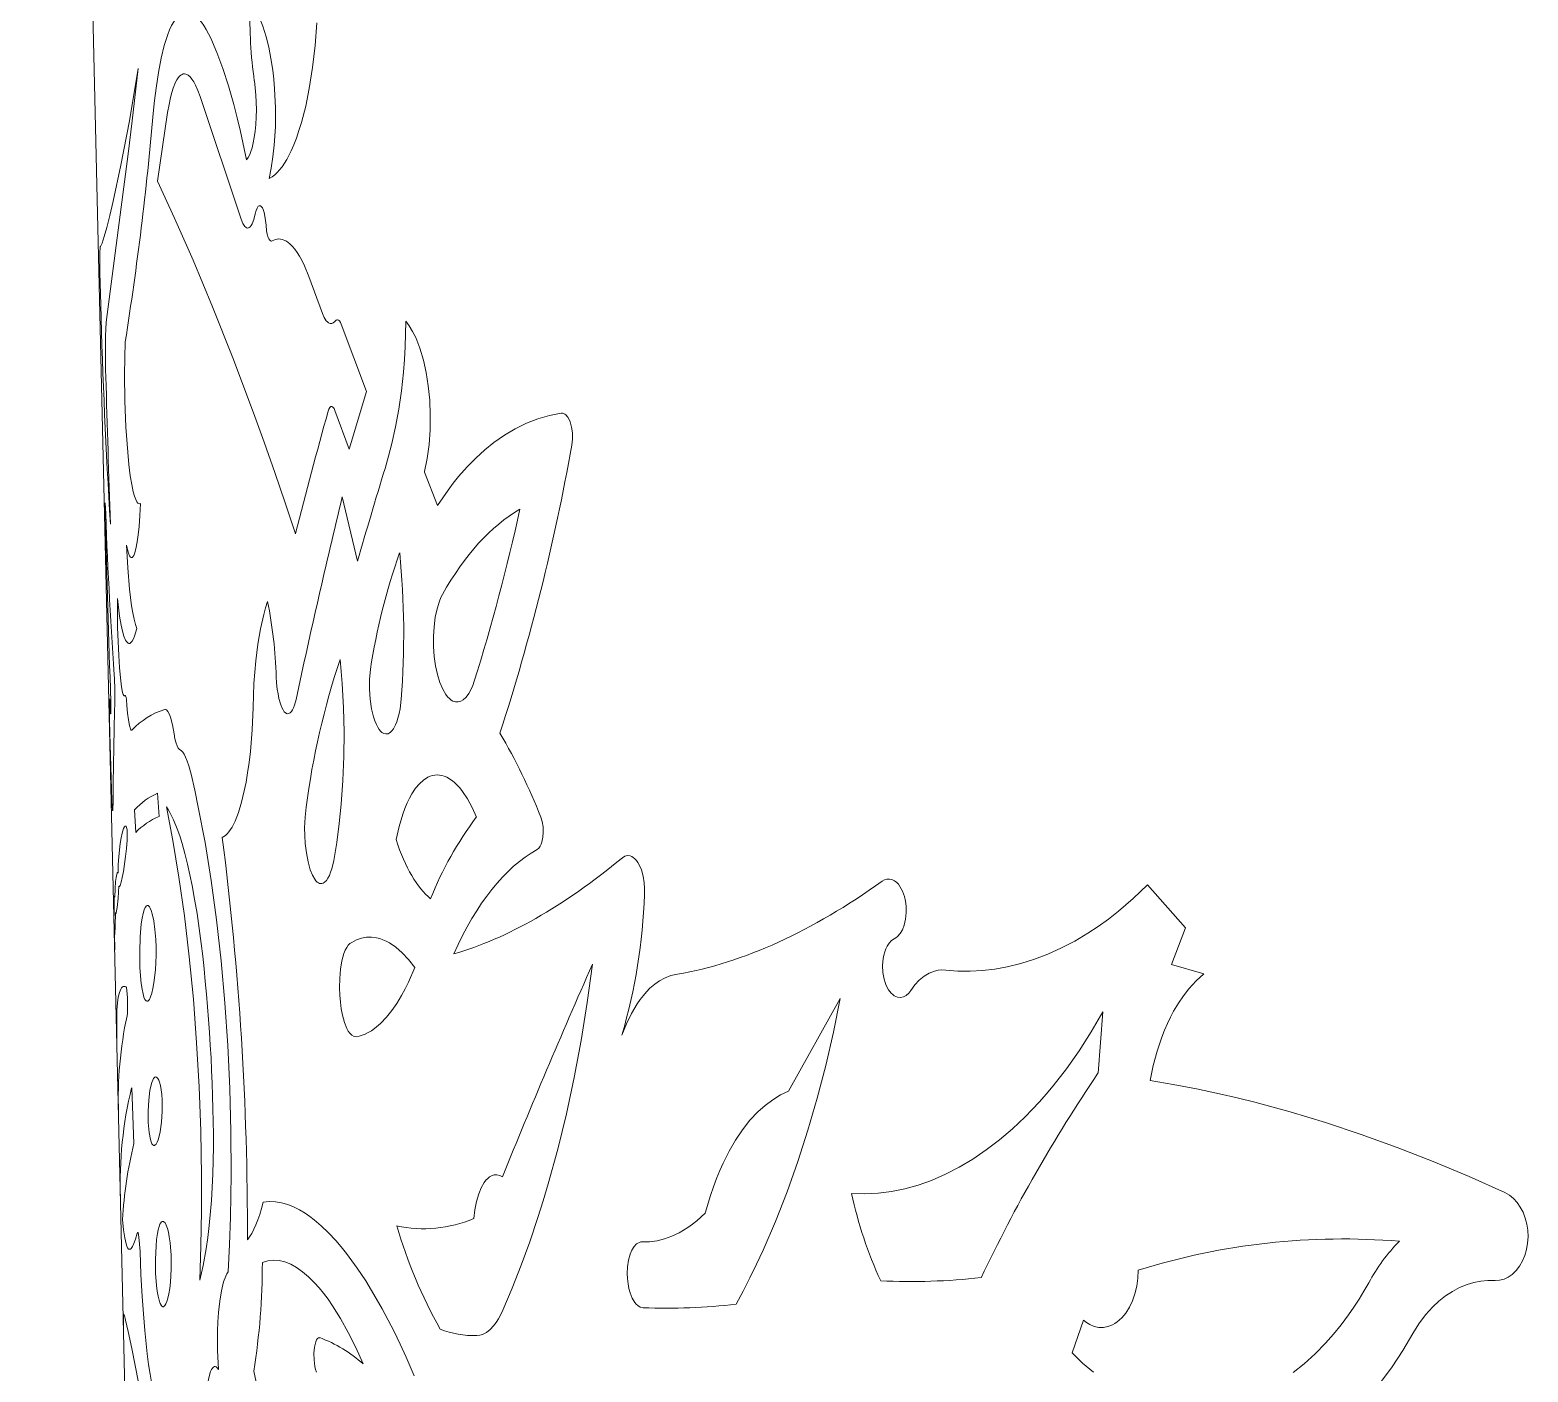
# Model space of a CAD drawing. Extents: x -234 to 858, y -95 to 532.
# Drawn here: x 788.63 to 799.86, y 129.15 to 139.22 of the extents above; entities that cross this region are included whole.
import ezdxf

# ---------------------------------------------------------------- set-up
doc = ezdxf.new("R2010")
doc.units = 0
doc.header["$LTSCALE"] = 7
doc.header["$MEASUREMENT"] = 0
doc.layers.add('8', color=250, linetype='CONTINUOUS', lineweight=15)

msp = doc.modelspace()

# ---------------------------------------------------------------- linework, layer by layer
at = {"layer": '8'}
msp.add_line((791.0292, 56.2445), (788.6305, 159.7286), dxfattribs=at)
at = {"layer": '8', "ltscale": 0.024252}
msp.add_line((790.2148, 137.7963), (789.9066, 138.7161), dxfattribs=at)
at = {"layer": '8', "ltscale": 0.013027}
msp.add_line((789.6629, 138.5974), (789.5868, 138.0819), dxfattribs=at)
at = {"layer": '8', "ltscale": 0.007376}
msp.add_line((790.8232, 137.0892), (790.7212, 137.366), dxfattribs=at)
at = {"layer": '8', "ltscale": 0.013435}
msp.add_line((791.1524, 136.5057), (790.9637, 137.0089), dxfattribs=at)
at = {"layer": '8', "ltscale": 0.011325}
msp.add_line((791.0235, 136.0715), (791.1524, 136.5057), dxfattribs=at)
at = {"layer": '8', "ltscale": 0.007753}
msp.add_line((790.9169, 136.3627), (791.0235, 136.0715), dxfattribs=at)
at = {"layer": '8', "ltscale": 0.006717}
msp.add_line((791.6863, 135.6501), (791.5886, 135.9005), dxfattribs=at)
at = {"layer": '8', "ltscale": 0.012392}
msp.add_line((791.0863, 135.2328), (790.9719, 135.7151), dxfattribs=at)
at = {"layer": '8', "ltscale": 0.006376}
msp.add_line((789.2358, 133.6933), (789.2449, 133.4385), dxfattribs=at)
at = {"layer": '8', "ltscale": 0.00437}
msp.add_line((789.598, 133.319), (789.5871, 133.4935), dxfattribs=at)
at = {"layer": '8', "ltscale": 0.004281}
msp.add_line((789.4154, 133.3694), (789.4235, 133.1984), dxfattribs=at)
at = {"layer": '8', "ltscale": 0.010773}
msp.add_line((797.2948, 132.4833), (797.0095, 132.8062), dxfattribs=at)
at = {"layer": '8', "ltscale": 0.002936}
msp.add_line((789.2658, 132.3189), (789.2639, 132.4363), dxfattribs=at)
at = {"layer": '8', "ltscale": 0.00734}
msp.add_line((797.1885, 132.2096), (797.2948, 132.4833), dxfattribs=at)
at = {"layer": '8', "ltscale": 0.006307}
msp.add_line((797.4309, 132.14), (797.1885, 132.2096), dxfattribs=at)
at = {"layer": '8', "ltscale": 0.01989}
msp.add_line((794.7048, 131.9546), (794.3186, 131.259), dxfattribs=at)
at = {"layer": '8', "ltscale": 0.011527}
msp.add_line((796.6378, 131.3934), (796.6738, 131.8531), dxfattribs=at)
at = {"layer": '8', "ltscale": 0.010457}
msp.add_line((789.3935, 131.2844), (789.4105, 130.8665), dxfattribs=at)
at = {"layer": '8', "ltscale": 0.006474}
msp.add_line((796.5281, 129.5415), (796.4438, 129.2966), dxfattribs=at)
at = {"layer": '8'}
for points in [[(790.2808, 139.4004), (790.3034, 139.3797), (790.3253, 139.3504), (790.3463, 139.3134), (790.3613, 139.281), (790.3755, 139.2452), (790.4012, 139.1648), (790.4205, 139.0867), (790.4369, 139.0027), (790.4502, 138.9142), (790.4582, 138.8455), (790.4643, 138.7754), (790.471, 138.633), (790.4703, 138.4906), (790.4671, 138.4205), (790.4621, 138.3519), (790.4525, 138.2634), (790.4396, 138.1796), (790.4235, 138.1018)], [(789.5548, 138.5887), (789.5645, 138.6858), (789.5757, 138.779), (789.5931, 138.896), (789.6134, 139.0032), (789.6367, 139.099), (789.6631, 139.1816), (789.6774, 139.2174), (789.6924, 139.2493), (789.7081, 139.2769), (789.7244, 139.3002), (789.7462, 139.3236), (789.7688, 139.3395), (789.7923, 139.3476), (789.8164, 139.3481), (789.8383, 139.3419), (789.8605, 139.3297), (789.8828, 139.3116), (789.8996, 139.2942), (789.9164, 139.2737), (789.9341, 139.2486), (789.9516, 139.2202), (789.9861, 139.1541)], [(790.4235, 138.1018), (790.447, 138.1154), (790.4652, 138.1293), (790.4833, 138.1461), (790.5021, 138.1668), (790.5206, 138.1906), (790.5554, 138.2449), (790.5884, 138.3091), (790.6086, 138.3551), (790.6278, 138.4046), (790.6474, 138.4611), (790.6658, 138.5209), (790.6978, 138.6445), (790.725, 138.7771), (790.7497, 138.9343), (790.7682, 139.0988), (790.7804, 139.2686)], [(789.9861, 139.1541), (790.0319, 139.0467), (790.0761, 138.9271), (790.1187, 138.7964), (790.1591, 138.6559), (790.1848, 138.5573), (790.2093, 138.4553), (790.2547, 138.242)], [(789.4425, 138.9255), (789.3757, 138.535), (789.312, 138.2008), (789.2546, 137.9314), (789.2293, 137.8236), (789.2068, 137.735), (789.1873, 137.6663), (789.1711, 137.6181), (789.1643, 137.6018), (789.1583, 137.5909)], [(789.2023, 137.0243), (789.2315, 137.254), (789.3074, 137.829), (789.3661, 138.286), (789.3966, 138.5334), (789.4425, 138.9255)], [(789.9066, 138.7161), (789.8898, 138.7615), (789.8723, 138.8009), (789.8587, 138.8261), (789.8448, 138.8472), (789.831, 138.8637), (789.8171, 138.8758), (789.8078, 138.8814), (789.7986, 138.8849), (789.7894, 138.8863), (789.7803, 138.8856), (789.7713, 138.8827), (789.7625, 138.8777), (789.7519, 138.8687), (789.7417, 138.8567), (789.7319, 138.8417), (789.7224, 138.8239), (789.7047, 138.7803), (789.6943, 138.747), (789.6846, 138.71), (789.6731, 138.6562), (789.6629, 138.5974)], [(790.2547, 138.242), (790.2671, 138.2592), (790.2784, 138.2815), (790.2875, 138.305), (790.2958, 138.3315), (790.3049, 138.3692), (790.3126, 138.4104), (790.3191, 138.4577), (790.3238, 138.5075), (790.3268, 138.5627), (790.3278, 138.6187), (790.324, 138.7279), (790.3193, 138.7816), (790.3128, 138.8336)], [(789.5868, 138.0819), (789.7152, 137.8048), (789.8536, 137.4897), (789.9997, 137.1395), (790.1516, 136.7567), (790.3071, 136.344), (790.3867, 136.1244), (790.4664, 135.8981), (790.5441, 135.6714), (790.6216, 135.439)], [(790.3194, 137.8372), (790.3094, 137.7957), (790.2964, 137.7619), (790.2889, 137.7489), (790.2811, 137.7392), (790.2746, 137.734), (790.268, 137.7311), (790.2612, 137.7306), (790.2545, 137.7325), (790.2477, 137.7367), (790.2412, 137.7432), (790.2271, 137.7655), (790.2148, 137.7963)], [(790.4003, 137.753), (790.3973, 137.7876), (790.3921, 137.8207), (790.386, 137.8471), (790.3783, 137.8695), (790.3727, 137.8811), (790.3667, 137.89), (790.3582, 137.897), (790.3496, 137.8982), (790.3415, 137.8933), (790.3327, 137.8803), (790.3252, 137.861), (790.3194, 137.8372)], [(790.4468, 137.6338), (790.4423, 137.6322), (790.4377, 137.6325), (790.433, 137.6349), (790.4284, 137.6392), (790.4223, 137.6485), (790.4168, 137.6608), (790.41, 137.6834), (790.4048, 137.7096), (790.4003, 137.753)], [(789.1583, 137.5909), (789.1578, 137.5896), (789.1569, 137.584), (789.1552, 137.5437), (789.1556, 137.3951), (789.161, 137.1579)], [(790.7212, 137.366), (790.6886, 137.4467), (790.6702, 137.485), (790.6511, 137.5199), (790.6336, 137.5478), (790.6157, 137.5726), (790.5986, 137.593), (790.5812, 137.6103), (790.5647, 137.6238), (790.5481, 137.6345), (790.5223, 137.6451), (790.4967, 137.6486), (790.4715, 137.6448), (790.4468, 137.6338)], [(790.9203, 137.0346), (790.9125, 137.0262), (790.9042, 137.0201), (790.8927, 137.0155), (790.881, 137.0154), (790.8694, 137.0198), (790.8607, 137.0261), (790.8523, 137.0347), (790.8367, 137.0585), (790.8232, 137.0892)], [(790.9637, 137.0089), (790.9576, 137.0228), (790.9507, 137.0337), (790.943, 137.0407), (790.9371, 137.0429), (790.9312, 137.0426), (790.9256, 137.0398), (790.9203, 137.0346)], [(791.448, 137.0324), (791.4428, 136.8396), (791.4373, 136.7441), (791.4298, 136.6494), (791.4149, 136.5096), (791.3957, 136.3732), (791.3722, 136.2412), (791.3444, 136.1144), (791.3196, 136.0193), (791.2924, 135.9286)], [(791.5886, 135.9005), (791.5895, 135.904), (791.6095, 136.0032), (791.6233, 136.1083), (791.6308, 136.2173), (791.6321, 136.3281), (791.6273, 136.4389), (791.6164, 136.548), (791.6007, 136.6466), (791.5798, 136.741), (791.5537, 136.8292), (791.5388, 136.8702), (791.5227, 136.9088), (791.4996, 136.9559), (791.4746, 136.9974), (791.448, 137.0324)], [(789.4589, 135.6652), (789.4494, 135.6629), (789.4399, 135.6678), (789.4315, 135.6782), (789.4232, 135.6943), (789.4136, 135.7206), (789.4045, 135.7538), (789.3931, 135.8087), (789.3828, 135.8735), (789.3723, 135.9574), (789.3633, 136.0499), (789.3504, 136.2385), (789.3426, 136.4359), (789.3399, 136.632), (789.341, 136.7576), (789.3445, 136.8775)], [(790.8665, 136.3584), (790.8717, 136.3733), (790.8781, 136.3848), (790.8854, 136.3917), (790.8938, 136.3932), (790.9022, 136.3885), (790.9101, 136.3778), (790.9169, 136.3627)], [(792.6137, 136.3426), (792.5249, 136.325), (792.4378, 136.2996), (792.3525, 136.2667), (792.2692, 136.2262), (792.1879, 136.1783), (792.1089, 136.1231), (792.0398, 136.0674), (791.9726, 136.0061), (791.9074, 135.9392), (791.8443, 135.8671), (791.8042, 135.8172), (791.7649, 135.7651), (791.7251, 135.7087), (791.6863, 135.6501)], [(792.6932, 136.1024), (792.6982, 136.1481), (792.6974, 136.1951), (792.6912, 136.2383), (792.6798, 136.2783), (792.6722, 136.2959), (792.6636, 136.3113), (792.6485, 136.3296), (792.64, 136.3362), (792.6313, 136.3406), (792.6225, 136.3428), (792.6137, 136.3426)], [(789.3536, 135.3533), (789.361, 135.3195), (789.3688, 135.2925), (789.377, 135.2731), (789.3853, 135.2619), (789.3895, 135.2595), (789.3965, 135.2601), (789.4021, 135.2648), (789.4082, 135.2746), (789.4143, 135.2887), (789.4248, 135.3264), (789.4344, 135.3769), (789.4418, 135.431), (789.4482, 135.492), (789.4544, 135.5755), (789.4589, 135.6652)], [(789.4329, 134.7283), (789.4219, 134.7582), (789.4115, 134.7972), (789.4018, 134.8443), (789.3929, 134.8983), (789.3774, 135.0228), (789.3636, 135.1817), (789.3536, 135.3533)], [(789.3437, 134.225), (789.3407, 134.2224), (789.3392, 134.222), (789.3369, 134.2227), (789.3347, 134.2247), (789.3301, 134.2329), (789.3254, 134.2472), (789.3167, 134.2913), (789.3084, 134.3571), (789.3014, 134.4366), (789.2957, 134.5256), (789.2876, 134.7345), (789.2857, 134.9525)], [(789.2857, 134.9525), (789.3027, 134.8207), (789.3142, 134.7542), (789.3244, 134.7082), (789.3352, 134.6708), (789.3477, 134.6403), (789.3541, 134.6295), (789.3608, 134.6218), (789.3666, 134.6177), (789.3726, 134.6159), (789.3786, 134.6166), (789.3847, 134.6197), (789.3969, 134.6332), (789.406, 134.6495), (789.4151, 134.6709), (789.4329, 134.7283)], [(790.4117, 134.9301), (790.3969, 134.8833), (790.3832, 134.8335), (790.3591, 134.726), (790.3394, 134.6096), (790.3239, 134.4864), (790.3159, 134.4013), (790.3098, 134.3144), (790.3027, 134.1369)], [(791.7227, 134.9824), (791.7111, 134.9594), (791.7004, 134.9338), (791.6823, 134.876), (791.6689, 134.8127), (791.6597, 134.7414), (791.6555, 134.6677), (791.6561, 134.5929), (791.6616, 134.5184), (791.6714, 134.4485), (791.6858, 134.382), (791.7037, 134.3235), (791.7254, 134.2721), (791.7484, 134.2331), (791.7615, 134.2162), (791.7752, 134.202), (791.7883, 134.1915), (791.8017, 134.1838), (791.8212, 134.1776), (791.841, 134.1772), (791.8605, 134.1826), (791.8795, 134.1936), (791.901, 134.2138), (791.9208, 134.2408), (791.9385, 134.2737), (791.9504, 134.3016), (791.961, 134.3319)], [(790.9077, 132.9875), (790.9304, 133.1239), (790.9493, 133.2653), (790.9642, 133.4105), (790.9771, 133.5883), (790.9842, 133.7688), (790.9856, 133.9511), (790.9814, 134.1339), (790.9716, 134.316), (790.9562, 134.4962)], [(790.6256, 134.1955), (790.6142, 134.1529), (790.6072, 134.1344), (790.5993, 134.1185), (790.591, 134.1055), (790.5821, 134.0961), (790.5707, 134.0896), (790.5591, 134.0891), (790.5475, 134.0946), (790.5375, 134.1042), (790.5278, 134.118), (790.5189, 134.1352), (790.5108, 134.1554), (790.4971, 134.2025), (790.4901, 134.2372), (790.4844, 134.2743), (790.4797, 134.3196), (790.477, 134.3657)], [(791.1829, 134.4227), (791.1763, 134.3465), (791.1759, 134.2719), (791.181, 134.197), (791.1916, 134.1253), (791.206, 134.0654), (791.216, 134.0352), (791.2275, 134.0078), (791.2378, 133.9879), (791.2488, 133.9709), (791.259, 133.9585), (791.2697, 133.9487), (791.2845, 133.9402), (791.2996, 133.937), (791.3148, 133.9394), (791.3244, 133.9439), (791.3337, 133.9504), (791.3446, 133.9612), (791.3549, 133.9747), (791.3717, 134.0055), (791.3811, 134.0293), (791.3895, 134.0557), (791.3981, 134.0901), (791.4049, 134.1267), (791.4127, 134.1971)], [(789.2345, 134.2753), (789.2371, 134.1731), (789.2373, 134.116), (789.2363, 134.0906), (789.2361, 134.0891), (789.2359, 134.0887), (789.2358, 134.0887), (789.2357, 134.0888), (789.2355, 134.0891), (789.2351, 134.0915), (789.233, 134.1214)], [(789.3578, 134.1514), (789.3534, 134.1955), (789.3507, 134.2118), (789.3475, 134.2228), (789.3459, 134.2253), (789.3452, 134.2258), (789.3444, 134.2256), (789.3437, 134.225)], [(789.233, 134.1214), (789.2304, 134.1682), (789.2282, 134.1948), (789.2274, 134.2002), (789.2272, 134.2006), (789.2271, 134.2007), (789.227, 134.2007), (789.2269, 134.2006), (789.2268, 134.2002), (789.2264, 134.1973), (789.2257, 134.1657), (789.2274, 134.0351), (789.2313, 133.8553), (789.2358, 133.6933)], [(789.396, 133.9668), (789.3933, 133.9649), (789.3905, 133.9652), (789.3876, 133.9678), (789.3836, 133.9752), (789.3759, 134.0016), (789.3688, 134.0425), (789.3628, 134.0929), (789.3578, 134.1514)], [(789.7109, 133.9377), (789.6982, 134.0065), (789.6832, 134.063), (789.6741, 134.0874), (789.6646, 134.1057), (789.6549, 134.1174), (789.6476, 134.1213), (789.6405, 134.1211)], [(790.3027, 134.1369), (790.296, 133.9691), (790.2829, 133.8064), (790.2734, 133.7243), (790.2622, 133.645), (790.2505, 133.576), (790.2374, 133.5103), (790.2168, 133.4251), (790.1938, 133.3491), (790.1684, 133.2838), (790.1457, 133.2383), (790.1218, 133.2024), (790.1087, 133.1874), (790.0955, 133.1755), (790.0837, 133.1675), (790.0718, 133.1621)], [(789.7522, 133.8213), (789.7467, 133.8247), (789.7411, 133.8315), (789.7331, 133.8472), (789.7257, 133.8685), (789.7177, 133.9006), (789.7109, 133.9377)], [(789.8384, 133.6368), (789.8221, 133.6978), (789.8101, 133.7338), (789.7975, 133.7645), (789.787, 133.7851), (789.7763, 133.8015), (789.7643, 133.8143), (789.7522, 133.8213)], [(790.1159, 129.9049), (790.1258, 130.1083), (790.1329, 130.3143), (790.1383, 130.6339), (790.1369, 130.9565), (790.1286, 131.28), (790.1135, 131.6026), (790.0918, 131.9222), (790.0635, 132.2365), (790.029, 132.543), (789.9887, 132.8392), (789.9431, 133.1223), (789.8927, 133.3892), (789.866, 133.5156), (789.8384, 133.6368)], [(791.9776, 133.3124), (791.9455, 133.3849), (791.9104, 133.4502), (791.8725, 133.5071), (791.8522, 133.5327), (791.8313, 133.5555), (791.8109, 133.5747), (791.7902, 133.5912), (791.7549, 133.6124), (791.7366, 133.6201), (791.7183, 133.6256), (791.7009, 133.6288), (791.6835, 133.6299), (791.6657, 133.6289), (791.6482, 133.6257), (791.6308, 133.6204), (791.6137, 133.613), (791.5803, 133.5919), (791.5498, 133.5643), (791.5209, 133.5299), (791.4939, 133.4892), (791.4755, 133.4562), (791.4582, 133.4204), (791.4409, 133.3792), (791.4248, 133.3352), (791.3974, 133.244), (791.3749, 133.1457)], [(789.2449, 133.4385), (789.2471, 133.394), (789.249, 133.3705), (789.2499, 133.365), (789.2503, 133.3642), (789.2504, 133.364), (789.2505, 133.364), (789.2507, 133.364), (789.2508, 133.3642), (789.2512, 133.3656), (789.2524, 133.3771), (789.2539, 133.4278)], [(789.9142, 132.3653), (789.8829, 132.591), (789.8651, 132.6983), (789.8461, 132.8011), (789.8115, 132.962), (789.7916, 133.0418), (789.771, 133.1158), (789.7529, 133.1739), (789.7346, 133.2269), (789.7075, 133.294), (789.6802, 133.3486), (789.6666, 133.371), (789.653, 133.3898)], [(789.653, 133.3898), (789.7017, 133.1384), (789.7471, 132.8646), (789.7883, 132.5725), (789.8246, 132.2659), (789.8554, 131.9482), (789.8803, 131.6226), (789.899, 131.292), (789.9113, 130.9588), (789.917, 130.6254), (789.9169, 130.3618), (789.9128, 130.0991), (789.9046, 129.8414)], [(790.7007, 133.3884), (790.6928, 133.313), (790.69, 133.2338), (790.6911, 133.1751), (790.6948, 133.1169), (790.7031, 133.0457), (790.7157, 132.9785), (790.7322, 132.9188), (790.7477, 132.8796), (790.7652, 132.8484), (790.7747, 132.8363), (790.7845, 132.8267), (790.7929, 132.8208), (790.8016, 132.817), (790.8104, 132.8153), (790.8192, 132.8158), (790.828, 132.8184), (790.8365, 132.8232), (790.8529, 132.8387), (790.8645, 132.8556), (790.8752, 132.8763), (790.8849, 132.9002), (790.8936, 132.927), (790.9077, 132.9875)], [(789.2972, 132.7949), (789.2987, 132.7931), (789.2995, 132.7927), (789.3004, 132.7928), (789.301, 132.793), (789.3022, 132.794), (789.306, 132.8005), (789.3144, 132.8268), (789.3226, 132.8623), (789.3312, 132.9069), (789.3479, 133.0173), (789.3548, 133.0796), (789.3592, 133.1419), (789.3599, 133.1832), (789.3581, 133.2157), (789.3536, 133.2376), (789.3507, 133.2434), (789.3482, 133.2456), (789.3449, 133.2458), (789.3428, 133.2447), (789.3385, 133.2399), (789.3328, 133.2288), (789.3217, 133.1937), (789.3141, 133.1584), (789.3074, 133.1168), (789.2968, 133.0185), (789.2929, 132.9566), (789.2909, 132.8948)], [(792.4326, 133.0716), (792.4446, 133.0816), (792.4552, 133.0968), (792.4619, 133.1108), (792.4675, 133.1268), (792.4754, 133.1631), (792.4785, 133.2018), (792.477, 133.2413), (792.4709, 133.2799), (792.4604, 133.3143)], [(793.2383, 132.7332), (793.2388, 132.7776), (793.2356, 132.8219), (793.2273, 132.8715), (793.2143, 132.9177), (793.1975, 132.9567), (793.1877, 132.9738), (793.1769, 132.9889), (793.1654, 133.0017), (793.1532, 133.0121), (793.1416, 133.0191), (793.1297, 133.0237), (793.1102, 133.0257), (793.0909, 133.0208), (793.0727, 133.0094)], [(789.2909, 132.8948), (789.2895, 132.8969), (789.2887, 132.8975), (789.2876, 132.8977), (789.2869, 132.8974), (789.2854, 132.896), (789.284, 132.8935), (789.2812, 132.8853), (789.2767, 132.8622), (789.273, 132.8299), (789.2696, 132.7768), (789.2679, 132.7138)], [(789.2713, 132.5977), (789.2728, 132.5917), (789.2734, 132.5908), (789.2737, 132.5906), (789.2741, 132.5904), (789.2744, 132.5905), (789.275, 132.591), (789.2759, 132.5925), (789.2779, 132.5986), (789.2843, 132.6357), (789.292, 132.7053), (789.2972, 132.7949)], [(795.1104, 132.401), (795.1226, 132.4083), (795.1341, 132.4177), (795.1544, 132.441), (795.1712, 132.4698), (795.1845, 132.5031), (795.1957, 132.549), (795.2007, 132.5977), (795.1997, 132.6471), (795.1949, 132.6832), (795.1869, 132.718), (795.1722, 132.7587), (795.1524, 132.7946), (795.1408, 132.8099), (795.1283, 132.823), (795.1112, 132.8363), (795.0929, 132.8453), (795.0742, 132.8497), (795.0552, 132.8491), (795.0366, 132.8437), (795.019, 132.8337)], [(797.0095, 132.8062), (796.9018, 132.7034), (796.8467, 132.6549), (796.791, 132.6084), (796.7156, 132.5496), (796.639, 132.4945), (796.5613, 132.4433), (796.4629, 132.3848), (796.3632, 132.3327), (796.2624, 132.2871), (796.1608, 132.2482), (796.0584, 132.2161), (795.9557, 132.191), (795.8636, 132.1746), (795.7714, 132.1639), (795.6794, 132.1589), (795.5877, 132.1598), (795.4967, 132.1665)], [(789.2679, 132.7138), (789.2664, 132.7206), (789.266, 132.7212), (789.2658, 132.7214), (789.2656, 132.7215), (789.2654, 132.7215), (789.2653, 132.7214), (789.2651, 132.7212), (789.2648, 132.7208), (789.2643, 132.7194), (789.263, 132.7114), (789.2611, 132.6804), (789.2607, 132.5757)], [(789.5735, 132.3972), (789.5679, 132.4712), (789.5592, 132.5367), (789.5479, 132.5898), (789.5404, 132.614), (789.5324, 132.6323), (789.5271, 132.641), (789.5216, 132.647), (789.5171, 132.65), (789.508, 132.6503), (789.5036, 132.6476), (789.495, 132.6369), (789.4865, 132.6179), (789.4786, 132.5919), (789.4711, 132.5559), (789.4648, 132.5131), (789.4564, 132.416), (789.453, 132.3048), (789.4552, 132.1871)], [(789.2607, 132.5757), (789.2601, 132.5848), (789.26, 132.5854), (789.2599, 132.5855), (789.2599, 132.5852), (789.2599, 132.5743)], [(789.2639, 132.4363), (789.2645, 132.4295), (789.2646, 132.429), (789.2647, 132.4288), (789.2648, 132.4288), (789.2649, 132.4289), (789.2651, 132.4297), (789.2658, 132.4358), (789.2687, 132.4957), (789.2713, 132.5977)], [(789.4552, 132.1871), (789.459, 132.1243), (789.4647, 132.0669), (789.4709, 132.024), (789.4782, 131.9884), (789.4853, 131.9642), (789.4929, 131.9468), (789.501, 131.9365), (789.5071, 131.9334), (789.5133, 131.9341), (789.5197, 131.9388), (789.526, 131.9474), (789.5354, 131.9671), (789.5442, 131.9943), (789.5525, 132.0295), (789.5598, 132.0711), (789.5706, 132.1683), (789.5756, 132.2795), (789.5755, 132.3388), (789.5735, 132.3972)], [(791.0439, 132.3739), (791.0286, 132.3651), (791.0163, 132.3525), (791.0049, 132.3357), (790.9943, 132.3153), (790.9849, 132.2917), (790.9697, 132.2375), (790.9588, 132.1736), (790.9527, 132.1041), (790.9511, 132.0326), (790.953, 131.9791), (790.9575, 131.9263), (790.9644, 131.8761), (790.9736, 131.8283), (790.9882, 131.7746), (791.0064, 131.7288), (791.0168, 131.7097), (791.0279, 131.6937), (791.0437, 131.6777), (791.0601, 131.6685), (791.0766, 131.6668)], [(791.5161, 132.187), (791.4691, 132.2459), (791.4209, 132.2967), (791.3734, 132.3379), (791.3254, 132.3705), (791.301, 132.3837), (791.2765, 132.3946), (791.2528, 132.4029), (791.2292, 132.4089), (791.191, 132.4139), (791.1533, 132.4129), (791.1161, 132.4058), (791.0796, 132.3928), (791.0439, 132.3739)], [(795.2347, 132.0143), (795.2187, 131.9936), (795.2004, 131.9774), (795.1807, 131.9666), (795.1573, 131.9615), (795.1335, 131.9641), (795.1107, 131.9742), (795.0987, 131.9828), (795.0873, 131.9934), (795.0668, 132.0198), (795.05, 132.0515), (795.0412, 132.0742), (795.034, 132.0982), (795.0248, 132.1487), (795.0224, 132.201), (795.027, 132.2531), (795.0322, 132.2791), (795.0393, 132.304), (795.0476, 132.3258), (795.0574, 132.3458), (795.0729, 132.369), (795.0907, 132.3878), (795.1104, 132.401)], [(792.1759, 129.6171), (792.2458, 129.7822), (792.313, 129.9534), (792.3774, 130.1304), (792.4388, 130.3129), (792.4779, 130.4373), (792.5157, 130.5639), (792.5868, 130.823), (792.6518, 131.0892), (792.7105, 131.3618), (792.7628, 131.6401), (792.8084, 131.9232), (792.8472, 132.2105)], [(791.0766, 131.6668), (791.0988, 131.6713), (791.121, 131.6779), (791.1435, 131.6868), (791.1659, 131.6979), (791.1899, 131.7121), (791.2138, 131.7288), (791.2593, 131.7675), (791.3038, 131.8146), (791.3424, 131.8631), (791.3799, 131.9175), (791.4161, 131.9775), (791.4424, 132.0259), (791.4678, 132.077), (791.5161, 132.187)], [(793.4851, 132.1356), (793.4606, 132.1314), (793.4363, 132.1253), (793.3886, 132.107), (793.3508, 132.0863), (793.3142, 132.0606), (793.2789, 132.0303), (793.2536, 132.0048), (793.2293, 131.9769), (793.2054, 131.9462), (793.1824, 131.9133), (793.14, 131.842), (793.1018, 131.7636), (793.0679, 131.679)], [(795.4967, 132.1665), (795.4681, 132.1676), (795.4397, 132.1651), (795.4116, 132.1589), (795.3719, 132.1434), (795.3339, 132.1206), (795.2981, 132.0911), (795.2649, 132.0554), (795.2347, 132.0143)], [(797.03, 131.3395), (797.0519, 131.4512), (797.0803, 131.5598), (797.1154, 131.6646), (797.1357, 131.7161), (797.1576, 131.7661), (797.1805, 131.8134), (797.2049, 131.8591), (797.2403, 131.9183), (797.2785, 131.9743), (797.3193, 132.0269), (797.3733, 132.0866), (797.4309, 132.14)], [(789.3518, 132.0402), (789.3436, 132.0438), (789.3359, 132.0447), (789.3289, 132.0433), (789.3225, 132.0394), (789.3163, 132.033), (789.3107, 132.0242), (789.3009, 131.9992), (789.2929, 131.9645), (789.287, 131.9203), (789.2829, 131.8668), (789.2806, 131.8043), (789.2813, 131.6534)], [(789.3586, 131.823), (789.3608, 131.8406), (789.3623, 131.9002), (789.3609, 131.9598), (789.3573, 132.0127), (789.3537, 132.0361), (789.3525, 132.0395), (789.352, 132.04), (789.3518, 132.0402)], [(793.9259, 129.6617), (793.9777, 129.7596), (794.0283, 129.8596), (794.078, 129.9623), (794.1264, 130.0672), (794.219, 130.2819), (794.3062, 130.5039), (794.3877, 130.7324), (794.4634, 130.967), (794.5331, 131.207), (794.5967, 131.452), (794.6539, 131.7013), (794.7048, 131.9546)], [(796.6738, 131.8531), (796.5876, 131.7046), (796.4967, 131.5625), (796.4013, 131.4271), (796.3017, 131.299), (796.2503, 131.2376), (796.1979, 131.1782), (796.1448, 131.1211), (796.0909, 131.0662), (795.9963, 130.9769), (795.8993, 130.8942), (795.8003, 130.8184), (795.6995, 130.7499), (795.5971, 130.6889), (795.4934, 130.6356), (795.3886, 130.5903), (795.2893, 130.5551), (795.1895, 130.5273), (795.0893, 130.507), (794.9893, 130.4944), (794.8896, 130.4894), (794.7905, 130.4921)], [(789.621, 131.1944), (789.6181, 131.2337), (789.6137, 131.2695), (789.608, 131.3005), (789.6013, 131.326), (789.5956, 131.3413), (789.5896, 131.3529), (789.5823, 131.3617), (789.575, 131.3655), (789.5662, 131.3636), (789.5577, 131.3552), (789.5505, 131.3424), (789.5437, 131.325), (789.536, 131.2973), (789.5295, 131.2637), (789.5208, 131.1915), (789.5166, 131.1089), (789.5177, 131.0235)], [(799.689, 130.4992), (799.4193, 130.6197), (799.1497, 130.7325), (798.8805, 130.8374), (798.6118, 130.9343), (798.3441, 131.0231), (798.0776, 131.1036), (797.8127, 131.1756), (797.6809, 131.2084), (797.5496, 131.239), (797.3754, 131.2764), (797.2022, 131.3099), (797.03, 131.3395)], [(789.5177, 131.0235), (789.5241, 130.9484), (789.5334, 130.8974), (789.5391, 130.8788), (789.5453, 130.865), (789.5519, 130.8562), (789.5589, 130.8524), (789.5645, 130.8529), (789.5701, 130.8563), (789.5758, 130.8627), (789.5834, 130.8757), (789.5906, 130.8935), (789.5989, 130.9209), (789.6062, 130.9541), (789.6165, 131.0264), (789.6219, 131.109), (789.621, 131.1944)], [(794.3186, 131.259), (794.2582, 131.2306), (794.1993, 131.195), (794.1424, 131.1526), (794.0878, 131.1039), (794.0284, 131.0407), (793.9725, 130.9702), (793.9203, 130.8929), (793.8717, 130.8093), (793.8269, 130.7202), (793.8016, 130.6635), (793.7777, 130.6051), (793.754, 130.5415), (793.7318, 130.4761), (793.6933, 130.3448)], [(789.9046, 129.8414), (789.9296, 129.9518), (789.9514, 130.0766), (789.9634, 130.1616), (789.9739, 130.2507), (789.9906, 130.4396), (790.0014, 130.638), (790.0059, 130.8413)], [(792.1728, 130.6161), (792.1523, 130.6268), (792.1314, 130.6319), (792.1105, 130.6311), (792.0901, 130.6244), (792.0761, 130.6162), (792.0626, 130.6053), (792.0491, 130.5912), (792.0364, 130.5745), (792.0139, 130.5351), (791.9948, 130.4884), (791.9783, 130.4314), (791.9659, 130.3691), (791.9577, 130.3037)], [(790.3799, 130.4272), (790.4246, 130.4318), (790.4703, 130.4302), (790.517, 130.4226), (790.5645, 130.4089), (790.6074, 130.3917), (790.6508, 130.3699), (790.6946, 130.3434), (790.7277, 130.3206), (790.7611, 130.2953), (790.8147, 130.2496), (790.8686, 130.1978), (790.9226, 130.1399), (790.9631, 130.0927), (791.0036, 130.0423), (791.0843, 129.9324), (791.1474, 129.8373), (791.2098, 129.7354), (791.2713, 129.6271), (791.3161, 129.5432), (791.3603, 129.456), (791.4054, 129.3623), (791.4498, 129.2652), (791.5109, 129.1237)], [(799.6145, 129.8403), (799.6484, 129.8422), (799.6817, 129.8507), (799.7136, 129.8653), (799.7433, 129.8855), (799.7727, 129.9137), (799.7988, 129.9475), (799.8207, 129.9858), (799.8381, 130.0272), (799.8511, 130.0723), (799.8589, 130.119), (799.8617, 130.167), (799.8596, 130.2157), (799.8526, 130.2627), (799.841, 130.3078), (799.8248, 130.3506), (799.8039, 130.3904), (799.7799, 130.4249), (799.7523, 130.4554), (799.7217, 130.4804), (799.689, 130.4992)], [(789.3243, 130.2957), (789.3321, 130.22), (789.341, 130.159), (789.3511, 130.1138), (789.3565, 130.0975), (789.3623, 130.0853), (789.3704, 130.0756), (789.3747, 130.0736), (789.3791, 130.0734), (789.3836, 130.0752), (789.3882, 130.0788), (789.3987, 130.0932), (789.4096, 130.1165), (789.4215, 130.1503), (789.4337, 130.1932)], [(789.6886, 130.0297), (789.6812, 130.1229), (789.6748, 130.1678), (789.6683, 130.2007), (789.661, 130.2288), (789.6523, 130.2534), (789.643, 130.2708), (789.6378, 130.2771), (789.6326, 130.281), (789.6274, 130.2825), (789.6223, 130.2817), (789.6173, 130.2786), (789.6124, 130.2731), (789.6054, 130.2609), (789.5989, 130.244), (789.5924, 130.2203), (789.5866, 130.1917), (789.5803, 130.1478), (789.5756, 130.098), (789.5714, 130.0006), (789.5728, 129.8956)], [(793.6933, 130.3448), (793.6298, 130.2872), (793.5965, 130.2608), (793.5627, 130.2367), (793.5301, 130.2159), (793.4972, 130.1972), (793.4427, 130.1713), (793.3875, 130.1513), (793.332, 130.1376), (793.2763, 130.1301), (793.2207, 130.1289)], [(789.4337, 130.1932), (789.4358, 130.1988), (789.4365, 130.1997), (789.4369, 130.1999), (789.4375, 130.2001), (789.4381, 130.1999), (789.4389, 130.1993), (789.4406, 130.1966), (789.4441, 130.1841), (789.4503, 130.1386), (789.4555, 130.0563)], [(793.2207, 130.1289), (793.2099, 130.1282), (793.1993, 130.1254), (793.1889, 130.1205), (793.1789, 130.1136), (793.1603, 130.094), (793.144, 130.0678), (793.1308, 130.0369), (793.1184, 129.992), (793.111, 129.9428), (793.1086, 129.892), (793.1101, 129.8535), (793.1143, 129.8157), (793.121, 129.78), (793.1304, 129.7462), (793.1456, 129.708), (793.1647, 129.6756), (793.1755, 129.6624), (793.187, 129.6516), (793.2065, 129.6398), (793.2268, 129.6352)], [(789.4555, 130.0563), (789.4626, 129.8857), (789.4717, 129.719), (789.4805, 129.5886), (789.4908, 129.4635), (789.5088, 129.2896), (789.5192, 129.2099), (789.5305, 129.1361), (789.5469, 129.0484), (789.5649, 128.9751), (789.5746, 128.9445), (789.5845, 128.9183)], [(789.5728, 129.8956), (789.5795, 129.8013), (789.5847, 129.7594), (789.591, 129.7226), (789.5983, 129.6919), (789.6065, 129.668), (789.613, 129.6552), (789.6199, 129.6469), (789.626, 129.6433), (789.6322, 129.6432), (789.6376, 129.6461), (789.6428, 129.6515), (789.6504, 129.6639), (789.6576, 129.6814), (789.6653, 129.707), (789.6722, 129.7383), (789.679, 129.7802), (789.6844, 129.8273), (789.6898, 129.9247), (789.6886, 130.0297)], [(791.1291, 129.2141), (791.0739, 129.3363), (791.0169, 129.4504), (790.9583, 129.5556), (790.8987, 129.6508), (790.8653, 129.6989), (790.8317, 129.7437), (790.7982, 129.7849), (790.7645, 129.8227), (790.7195, 129.8675), (790.6745, 129.9057), (790.6297, 129.9371), (790.5853, 129.9615), (790.5414, 129.9788), (790.4981, 129.9889), (790.4555, 129.9915), (790.4139, 129.9869), (790.3732, 129.9748)], [(790.0448, 129.1724), (790.0375, 129.3152), (790.0373, 129.4595), (790.0399, 129.5304), (790.0444, 129.599), (790.0535, 129.6853), (790.0661, 129.7632), (790.0823, 129.8297), (790.098, 129.873), (790.1067, 129.8905), (790.1159, 129.9049)], [(796.9396, 129.9162), (796.9363, 129.8562), (796.9278, 129.7971), (796.9142, 129.7401), (796.8961, 129.6877), (796.8732, 129.639), (796.8458, 129.5951), (796.8157, 129.5587), (796.7822, 129.5289), (796.7644, 129.5167), (796.7459, 129.5065), (796.7124, 129.4936), (796.6781, 129.4873), (796.6435, 129.4878), (796.6092, 129.4951), (796.5758, 129.5089), (796.5513, 129.5235), (796.5281, 129.5415)], [(798.9985, 129.4422), (799.0432, 129.5146), (799.0928, 129.5814), (799.1195, 129.6125), (799.1473, 129.642), (799.1939, 129.6855), (799.2433, 129.7242), (799.295, 129.7577), (799.3488, 129.7859), (799.4043, 129.8085), (799.4557, 129.8238), (799.5082, 129.8343), (799.5613, 129.8398), (799.6145, 129.8403)], [(798.0998, 129.1491), (798.1837, 129.2159), (798.2648, 129.2892), (798.3428, 129.3685), (798.4028, 129.4361), (798.4606, 129.5072), (798.516, 129.5815), (798.556, 129.6393), (798.5945, 129.6986), (798.6318, 129.7598), (798.6676, 129.8225)], [(791.9819, 129.4265), (792.0027, 129.429), (792.0234, 129.4351), (792.0521, 129.45), (792.0799, 129.4717), (792.1064, 129.4999), (792.1251, 129.5247), (792.1429, 129.5524), (792.1599, 129.5835), (792.1759, 129.6171)], [(789.3347, 129.5865), (789.3341, 129.5877), (789.3338, 129.588), (789.3336, 129.5882), (789.3333, 129.5882), (789.3332, 129.5881), (789.3329, 129.5878), (789.3325, 129.5866), (789.3317, 129.5818), (789.3308, 129.5624), (789.3315, 129.4873)], [(789.6929, 127.4705), (789.6305, 127.9381), (789.5669, 128.3646), (789.5044, 128.7448), (789.4452, 129.0741), (789.3948, 129.3309), (789.368, 129.4565), (789.3477, 129.5424), (789.3382, 129.5766), (789.3347, 129.5865)], [(790.7783, 129.1532), (790.7719, 129.1728), (790.7668, 129.1955), (790.7606, 129.2458), (790.7598, 129.2942), (790.7637, 129.3399), (790.7676, 129.3607), (790.7727, 129.3793), (790.7788, 129.3937), (790.7859, 129.4043), (790.7936, 129.4102), (790.8027, 129.4106)], [(798.7568, 129.0753), (798.8422, 129.1919), (798.9228, 129.3143), (798.9985, 129.4422)], [(796.4438, 129.2966), (796.5218, 129.2209), (796.6029, 129.1519)], [(789.9505, 128.712), (789.9473, 128.7962), (789.9474, 128.8804), (789.9499, 128.9428), (789.9546, 129.0042), (789.9605, 129.054), (789.9679, 129.0975), (789.9787, 129.1402), (789.9851, 129.1578), (789.9919, 129.1723), (789.9991, 129.1833), (790.0067, 129.1906), (790.0129, 129.1937), (790.0193, 129.1942), (790.0257, 129.1924), (790.0321, 129.188), (790.0448, 129.1724)], [(790.3081, 129.1601), (790.352, 128.9589)]]:
    msp.add_lwpolyline(points, dxfattribs=at)
for centre, radius, start, end in [((793.6753, 139.3065), 3.3958, 178.41666, 188.00644), ((765.2395, 140.7003), 24.4065, 350.98851, 355.03654), ((833.6169, 138.2817), 44.4695, 181.44809, 183.57341), ((793.3797, 136.8059), 4.184, 177.00726, 182.62128), ((917.2083, 140.128), 128.0572, 181.572223, 182.066605), ((831.194, 125.1225), 41.8635, 164.43126, 165.73352), ((776.5051, 138.9948), 16.4442, 342.11085, 349.86966), ((834.7445, 122.6818), 45.4264, 163.04562, 163.96097), ((845.8982, 122.3993), 56.5173, 166.37268, 167.95274), ((828.3066, 137.0368), 39.1352, 182.0016, 183.89051), ((859.6913, 136.936), 70.5073, 181.028949, 182.162692), ((777.5436, 138.8537), 15.11, 342.58683, 347.65258), ((795.8223, 133.7245), 4.691, 160.44168, 171.44228), ((785.31, 134.6891), 6.1226, 355.3902, 5.67625), ((787.0962, 134.2636), 3.3821, 1.72924, 11.36555), ((796.5286, 132.6376), 5.8751, 161.55397, 172.65849), ((786.5657, 134.2103), 2.7015, 358.88965, 3.63408), ((821.2845, 133.2323), 32.0312, 178.34408, 179.6503), ((789.8092, 133.5805), 0.5659, 107.33019, 136.92447), ((788.1984, 131.6314), 4.582, 21.5476, 30.30821), ((789.8113, 133.0012), 0.5408, 114.47542, 137.06953), ((789.8111, 132.8231), 0.5397, 113.25702, 135.92153), ((794.0632, 131.7399), 2.6127, 142.98534, 158.40851), ((766.9611, 130.2002), 23.2999, 359.86321, 7.30327), ((788.905, 132.8877), 4.3355, 343.80949, 357.95809), ((777.1166, 130.8341), 12.8891, 0.03203, 6.82303), ((841.4769, 110.6996), 53.1749, 156.13829, 158.00374), ((792.2693, 131.2026), 2.9765, 167.96764, 182.0268), ((806.3312, 124.8377), 11.7024, 145.92918, 154.58126), ((792.2754, 130.5771), 2.9681, 166.20947, 182.21666), ((792.367, 130.1292), 3.0471, 165.99697, 176.86776), ((797.7839, 131.1229), 3.0588, 191.8997, 204.86037), ((791.5826, 131.1752), 0.9479, 257.594, 293.28919), ((795.006, 131.3166), 3.7797, 196.38626, 209.15981), ((798.4724, 125.0116), 5.1395, 85.25777, 107.35449), ((799.9233, 129.1397), 1.4292, 135.88728, 151.46234), ((785.2581, 129.968), 5.1147, 350.91057, 0.07629), ((795.2333, 134.6168), 4.7851, 267.30983, 276.33587), ((793.3959, 134.3566), 4.7246, 267.94901, 276.44149), ((790.4453, 128.4541), 1.0217, 48.0228, 69.51446), ((791.9617, 130.1157), 0.6896, 248.2305, 271.67453)]:
    msp.add_arc(centre, radius, start, end, dxfattribs=at)
for centre, major_axis, ratio, start_param, end_param in [((794.3913, 127.2235), (1.7961, -8.512), 0.3295595, 3.2492806, 3.5012967), ((791.8641, 134.4788), (-0.0691, -1.8442), 0.3489444, 5.5332435, 6.0254112), ((793.4029, 138.0279), (-2.5807, -5.7033), 0.4285868, 0.3474328, 0.7195109), ((793.8731, 126.7531), (1.1852, -6.4122), 0.347888, 3.2600218, 3.6098659), ((794.7964, 138.2695), (-2.4637, -6.0282), 0.5343158, 0.3236713, 0.707896), ((790.2071, 131.1302), (-0.0273, -1.0339), 0.2506889, 0.3135658, 0.8298386)]:
    msp.add_ellipse(centre, major_axis=major_axis, ratio=ratio, start_param=start_param, end_param=end_param, dxfattribs=at)

doc.saveas('drawing.dxf')
